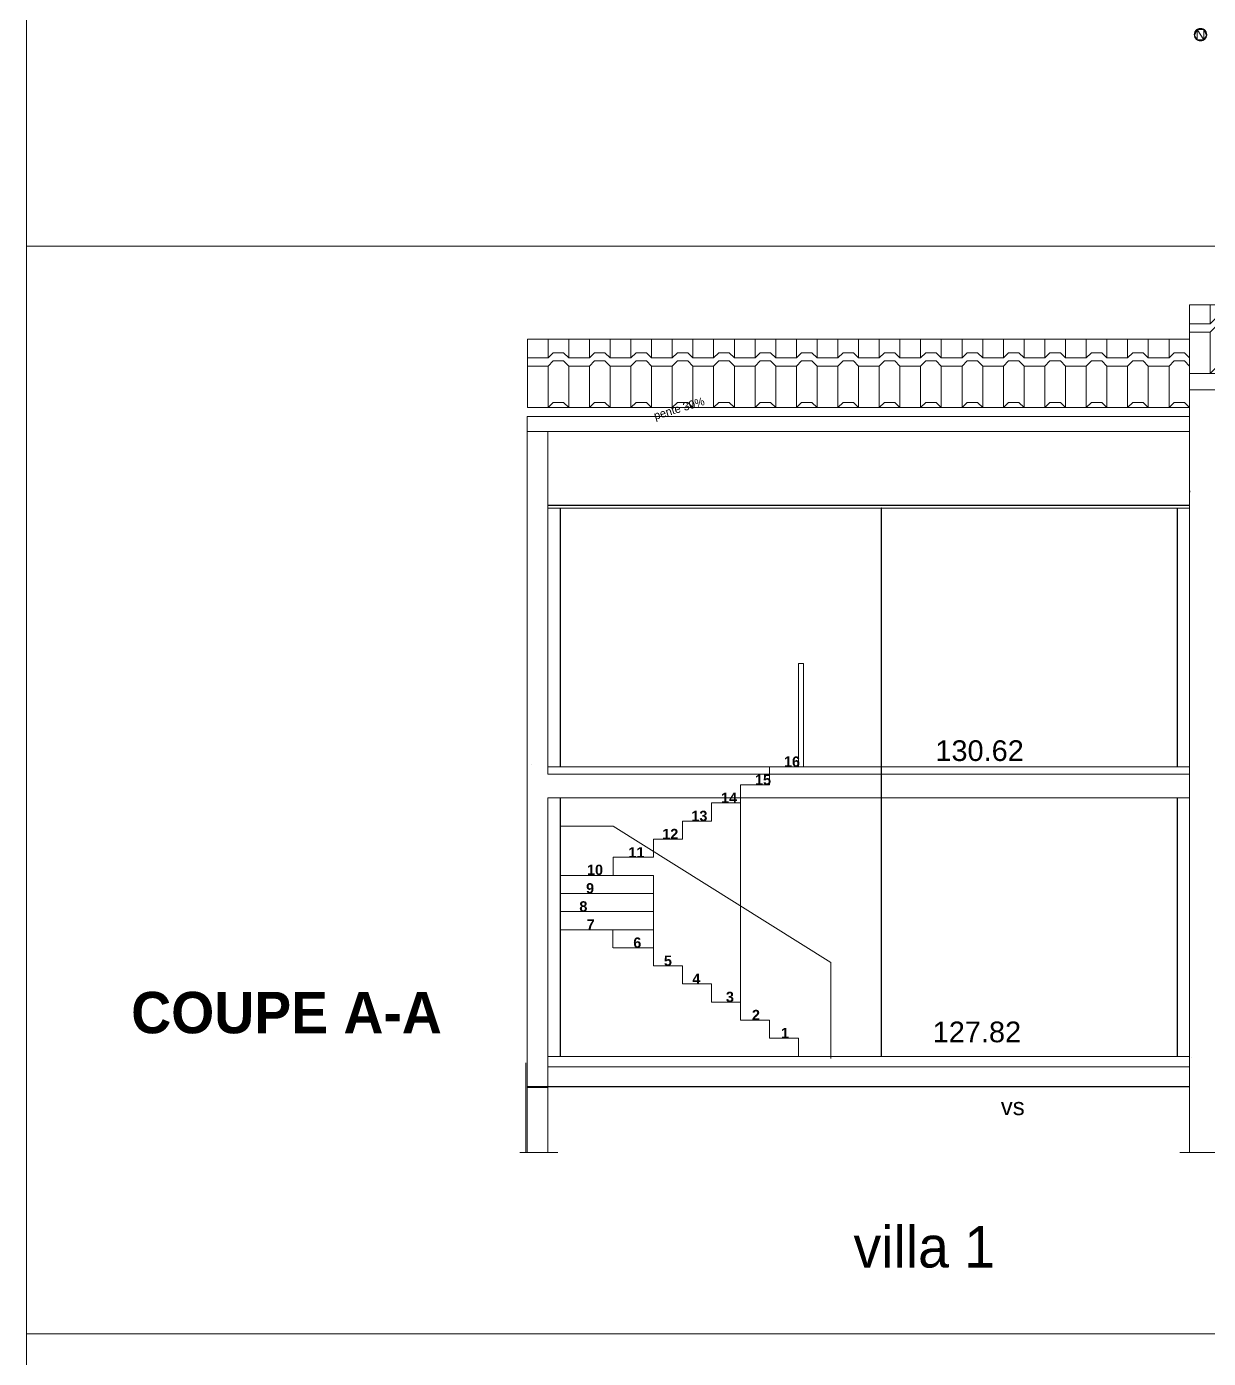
# Model space of a CAD drawing. Header units: metres. Extents: x -12536 to 12621, y -17191 to 9596.
# Drawn here: x -12339 to -11197, y 5282 to 6570 of the extents above; entities that cross this region are included whole.
import ezdxf
from ezdxf.enums import TextEntityAlignment as Align
from ezdxf.lldxf.tags import DXFTag

# ---------------------------------------------------------------- set-up
doc = ezdxf.new("R2010")
doc.units = ezdxf.units.M
doc.header["$MEASUREMENT"] = 0
doc.header["$PDMODE"] = 2
doc.header["$PDSIZE"] = 0.25
for name, color, linetype in [('Calque commun', 7, 'Continuous'), ('Cotations', 7, 'Continuous'), ('Layer4', 7, 'Continuous'), ('Textes', 7, 'Continuous')]:
    doc.layers.add(name, color=color, linetype=linetype)
doc.styles.add('Arial2', font='', dxfattribs={"height": 0.1})
doc.styles.add('Arial3', font='arial.ttf', dxfattribs={"height": 0.1})
doc.styles.add('Arial4', font='arial.ttf', dxfattribs={"height": 0.165})
doc.styles.add('Arial7', font='arial.ttf', dxfattribs={"height": 0.2})
doc.styles.add('Century Gothic', font='GOTHICB.TTF', dxfattribs={"height": 0.4})
doc.styles.add('Century Gothic21', font='GOTHIC.TTF', dxfattribs={"height": 0.079})
doc.styles.add('Century Gothic4', font='GOTHIC.TTF', dxfattribs={"height": 0.4})
doc.styles.get('Arial2').set_extended_font_data('Arial', bold=True)
tags = doc.linetypes.add('HIDDEN', pattern=[0.375, 0.25, -0.125]).pattern_tags.tags
tags[6:7] = [DXFTag(74, 4), DXFTag(75, 0), DXFTag(340, '0'), DXFTag(46, 1.0), DXFTag(50, 0.0), DXFTag(44, 0.0), DXFTag(45, 0.0)]
tags[4:5] = [DXFTag(74, 4), DXFTag(75, 0), DXFTag(340, '0'), DXFTag(46, 1.0), DXFTag(50, 0.0), DXFTag(44, 0.0), DXFTag(45, 0.0)]
tags = doc.linetypes.add('HIDDENX2', pattern=[0.75, 0.5, -0.25]).pattern_tags.tags
tags[6:7] = [DXFTag(74, 4), DXFTag(75, 0), DXFTag(340, '0'), DXFTag(46, 1.0), DXFTag(50, 0.0), DXFTag(44, 0.0), DXFTag(45, 0.0)]
tags[4:5] = [DXFTag(74, 4), DXFTag(75, 0), DXFTag(340, '0'), DXFTag(46, 1.0), DXFTag(50, 0.0), DXFTag(44, 0.0), DXFTag(45, 0.0)]
doc.dimstyles.new('DIM18', dxfattribs={"dimtxt": 0.1, "dimasz": 0.025, "dimexe": 0.1, "dimexo": 0, "dimgap": 5e-05, "dimtad": 1, "dimzin": 1, "dimdsep": 46, "dimtxsty": 'Arial3', "dimblk": 'ORIGIN', "dimcen": 0.09, "dimdle": 0.1, "dimadec": 0, "dimazin": 0, "dimtfac": 1, "dimtdec": 4, "dimtix": 1, "dimtofl": 0, "dimtmove": 0, "dimatfit": 3, "dimfxl": 0.1, "dimfxlon": 1, "dimfrac": 2, "dimtolj": 1, "dimtzin": 0, "dimarcsym": 2})

# ---------------------------------------------------------------- blocks, each defined once
blk = doc.blocks.new('_ORIGIN')
at = {"color": 0, "linetype": 'ByBlock', "lineweight": -2}
blk.add_line((0, 0), (-1, 0), dxfattribs=at)
blk.add_circle((0, 0), 0.5, dxfattribs=at)
blk = doc.blocks.new('*D490')
at = {"layer": 'Cotations', "color": 0, "linetype": 'ByBlock', "lineweight": -2, "transparency": 16777216}
for p, q in [((-11513.1, 6104.2), (-11513.3, 6104.2)), ((-11513.2, 5854.2), (-11513.2, 6104.1)), ((-11513.1, 5854.2), (-11513.3, 5854.2))]:
    blk.add_line(p, q, dxfattribs=at)
at = {"layer": 'Defpoints', "color": 0, "linetype": 'Continuous', "transparency": 16777216}
for p in [(-11513.2, 6104.2), (-11481, 6104.2), (-11481, 5854.2)]:
    blk.add_point(p, dxfattribs=at)
at = {"layer": 'Cotations', "color": 0, "linetype": 'Continuous', "lineweight": -2, "transparency": 16777216, "xscale": 0.02500000037252903, "yscale": 0.02500000037252903, "zscale": 0.02500000037252903}
for p, rotation in [((-11513.2, 6104.2), 90), ((-11513.2, 5854.2), 270)]:
    blk.add_blockref('_ORIGIN', p, dxfattribs=dict(at, rotation=rotation))
at = {"layer": 'Cotations', "color": 7, "linetype": 'Continuous', "lineweight": 5, "transparency": 16777216, "insert": (-11513.2, 5979.2), "char_height": 0.1, "attachment_point": 8, "rotation": 90, "line_spacing_factor": 0.776067, "style": 'Arial3'}
blk.add_mtext('\\A1;250.00', dxfattribs=at)
blk = doc.blocks.new('*D491')
at = {"layer": 'Cotations', "color": 0, "linetype": 'ByBlock', "lineweight": -2, "transparency": 16777216}
for p, q in [((-11513.1, 5854.2), (-11513.3, 5854.2)), ((-11513.2, 5824.2), (-11513.2, 5854.1)), ((-11513.1, 5824.2), (-11513.3, 5824.2))]:
    blk.add_line(p, q, dxfattribs=at)
at = {"layer": 'Defpoints', "color": 0, "linetype": 'Continuous', "transparency": 16777216}
for p in [(-11513.2, 5854.2), (-11481, 5854.2), (-11481, 5824.2)]:
    blk.add_point(p, dxfattribs=at)
at = {"layer": 'Cotations', "color": 0, "linetype": 'Continuous', "lineweight": -2, "transparency": 16777216, "xscale": 0.02500000037252903, "yscale": 0.02500000037252903, "zscale": 0.02500000037252903}
for p, rotation in [((-11513.2, 5854.2), 90), ((-11513.2, 5824.2), 270)]:
    blk.add_blockref('_ORIGIN', p, dxfattribs=dict(at, rotation=rotation))
at = {"layer": 'Cotations', "color": 7, "linetype": 'Continuous', "lineweight": 5, "transparency": 16777216, "insert": (-11513.2, 5839.2), "char_height": 0.1, "attachment_point": 8, "rotation": 90, "line_spacing_factor": 0.776067, "style": 'Arial3'}
blk.add_mtext('\\A1;30.00', dxfattribs=at)
blk = doc.blocks.new('*D492')
at = {"layer": 'Cotations', "color": 0, "linetype": 'ByBlock', "lineweight": -2, "transparency": 16777216}
for p, q in [((-11513.1, 5824.2), (-11513.3, 5824.2)), ((-11513.2, 5574.2), (-11513.2, 5824.1)), ((-11513.1, 5574.2), (-11513.3, 5574.2))]:
    blk.add_line(p, q, dxfattribs=at)
at = {"layer": 'Defpoints', "color": 0, "linetype": 'Continuous', "transparency": 16777216}
for p in [(-11513.2, 5824.2), (-11481, 5824.2), (-11481, 5574.2)]:
    blk.add_point(p, dxfattribs=at)
at = {"layer": 'Cotations', "color": 0, "linetype": 'Continuous', "lineweight": -2, "transparency": 16777216, "xscale": 0.02500000037252903, "yscale": 0.02500000037252903, "zscale": 0.02500000037252903}
for p, rotation in [((-11513.2, 5824.2), 90), ((-11513.2, 5574.2), 270)]:
    blk.add_blockref('_ORIGIN', p, dxfattribs=dict(at, rotation=rotation))
at = {"layer": 'Cotations', "color": 7, "linetype": 'Continuous', "lineweight": 5, "transparency": 16777216, "insert": (-11513.2, 5699.2), "char_height": 0.1, "attachment_point": 8, "rotation": 90, "line_spacing_factor": 0.776067, "style": 'Arial3'}
blk.add_mtext('\\A1;250.00', dxfattribs=at)
blk = doc.blocks.new('pattern5')
at = {"layer": 'Calque commun', "color": 1, "linetype": 'Continuous', "lineweight": 5}
for p, q in [((6.602, -29.578), (6.602, -29.759)), ((6.802, -29.759), (6.802, -29.578)), ((7.002, -29.759), (7.002, -29.578)), ((7.002, -29.578), (7.002, -29.759)), ((7.202, -29.759), (7.202, -29.578)), ((7.402, -29.759), (7.402, -29.578)), ((7.402, -29.578), (7.402, -29.759)), ((7.602, -29.759), (7.602, -29.578)), ((7.802, -29.759), (7.802, -29.578)), ((7.802, -29.578), (7.802, -29.759)), ((8.002, -29.759), (8.002, -29.578)), ((8.202, -29.759), (8.202, -29.578)), ((8.202, -29.578), (8.202, -29.759)), ((8.402, -29.759), (8.402, -29.578)), ((8.602, -29.759), (8.602, -29.578)), ((8.602, -29.578), (8.602, -29.759)), ((8.802, -29.759), (8.802, -29.578)), ((9.002, -29.759), (9.002, -29.578)), ((9.002, -29.578), (9.002, -29.759)), ((9.202, -29.759), (9.202, -29.578)), ((9.402, -29.759), (9.402, -29.578)), ((9.402, -29.578), (9.402, -29.759)), ((9.602, -29.759), (9.602, -29.578)), ((9.802, -29.759), (9.802, -29.578)), ((9.802, -29.578), (9.802, -29.759)), ((10.002, -29.759), (10.002, -29.578)), ((10.202, -29.759), (10.202, -29.578)), ((10.202, -29.578), (10.202, -29.759)), ((10.402, -29.759), (10.402, -29.578)), ((10.602, -29.759), (10.602, -29.578)), ((10.602, -29.578), (10.602, -29.759)), ((10.802, -29.759), (10.802, -29.578)), ((11.002, -29.759), (11.002, -29.578)), ((11.002, -29.578), (11.002, -29.759)), ((11.202, -29.759), (11.202, -29.578)), ((11.402, -29.759), (11.402, -29.578)), ((11.402, -29.578), (11.402, -29.759)), ((11.602, -29.759), (11.602, -29.578)), ((11.802, -29.759), (11.802, -29.578)), ((11.802, -29.578), (11.802, -29.759)), ((12.002, -29.759), (12.002, -29.578)), ((12.202, -29.759), (12.202, -29.578)), ((12.202, -29.578), (12.202, -29.759)), ((12.402, -29.759), (12.402, -29.578)), ((12.602, -29.759), (12.602, -29.578)), ((12.602, -29.578), (12.602, -29.759)), ((12.802, -29.759), (12.802, -29.578)), ((6.802, -29.759), (6.852, -29.709)), ((6.852, -29.709), (6.952, -29.709)), ((6.952, -29.709), (7.002, -29.759)), ((7.202, -29.759), (7.252, -29.709)), ((7.252, -29.709), (7.352, -29.709)), ((7.352, -29.709), (7.402, -29.759)), ((7.602, -29.759), (7.652, -29.709)), ((7.652, -29.709), (7.752, -29.709)), ((7.752, -29.709), (7.802, -29.759)), ((8.002, -29.759), (8.052, -29.709)), ((8.052, -29.709), (8.152, -29.709)), ((8.152, -29.709), (8.202, -29.759)), ((8.402, -29.759), (8.452, -29.709)), ((8.452, -29.709), (8.552, -29.709)), ((8.552, -29.709), (8.602, -29.759)), ((8.802, -29.759), (8.852, -29.709)), ((8.852, -29.709), (8.952, -29.709)), ((8.952, -29.709), (9.002, -29.759)), ((9.202, -29.759), (9.252, -29.709)), ((9.252, -29.709), (9.352, -29.709)), ((9.352, -29.709), (9.402, -29.759)), ((9.602, -29.759), (9.652, -29.709)), ((9.652, -29.709), (9.752, -29.709)), ((9.752, -29.709), (9.802, -29.759)), ((10.002, -29.759), (10.052, -29.709)), ((10.052, -29.709), (10.152, -29.709)), ((10.152, -29.709), (10.202, -29.759)), ((10.402, -29.759), (10.452, -29.709)), ((10.452, -29.709), (10.552, -29.709)), ((10.552, -29.709), (10.602, -29.759)), ((10.802, -29.759), (10.852, -29.709)), ((10.852, -29.709), (10.952, -29.709)), ((10.952, -29.709), (11.002, -29.759)), ((11.202, -29.759), (11.252, -29.709)), ((11.252, -29.709), (11.352, -29.709)), ((11.352, -29.709), (11.402, -29.759)), ((11.602, -29.759), (11.652, -29.709)), ((11.652, -29.709), (11.752, -29.709)), ((11.752, -29.709), (11.802, -29.759)), ((12.002, -29.759), (12.052, -29.709)), ((12.052, -29.709), (12.152, -29.709)), ((12.152, -29.709), (12.202, -29.759)), ((12.402, -29.759), (12.452, -29.709)), ((12.452, -29.709), (12.552, -29.709)), ((12.552, -29.709), (12.602, -29.759)), ((12.802, -29.759), (12.852, -29.709)), ((12.852, -29.709), (12.952, -29.709)), ((12.952, -29.709), (13.001, -29.759)), ((6.602, -29.759), (6.802, -29.759)), ((6.802, -29.839), (6.602, -29.839)), ((6.602, -29.839), (6.602, -30.239)), ((6.852, -29.789), (6.802, -29.839)), ((6.802, -30.239), (6.802, -29.839)), ((6.952, -29.789), (6.852, -29.789)), ((7.002, -29.839), (6.952, -29.789)), ((7.002, -29.759), (7.202, -29.759)), ((7.002, -30.239), (7.002, -29.839)), ((7.202, -29.839), (7.002, -29.839)), ((7.002, -29.839), (7.002, -30.239)), ((7.252, -29.789), (7.202, -29.839)), ((7.202, -30.239), (7.202, -29.839)), ((7.352, -29.789), (7.252, -29.789)), ((7.402, -29.839), (7.352, -29.789)), ((7.402, -29.759), (7.602, -29.759)), ((7.402, -30.239), (7.402, -29.839)), ((7.602, -29.839), (7.402, -29.839)), ((7.402, -29.839), (7.402, -30.239)), ((7.652, -29.789), (7.602, -29.839)), ((7.602, -30.239), (7.602, -29.839)), ((7.752, -29.789), (7.652, -29.789)), ((7.802, -29.839), (7.752, -29.789)), ((7.802, -29.759), (8.002, -29.759)), ((7.802, -30.239), (7.802, -29.839)), ((8.002, -29.839), (7.802, -29.839)), ((7.802, -29.839), (7.802, -30.239)), ((8.052, -29.789), (8.002, -29.839)), ((8.002, -30.239), (8.002, -29.839)), ((8.152, -29.789), (8.052, -29.789)), ((8.202, -29.839), (8.152, -29.789)), ((8.202, -29.759), (8.402, -29.759)), ((8.202, -30.239), (8.202, -29.839)), ((8.402, -29.839), (8.202, -29.839)), ((8.202, -29.839), (8.202, -30.239)), ((8.452, -29.789), (8.402, -29.839)), ((8.402, -30.239), (8.402, -29.839)), ((8.552, -29.789), (8.452, -29.789)), ((8.602, -29.839), (8.552, -29.789)), ((8.602, -29.759), (8.802, -29.759)), ((8.602, -30.239), (8.602, -29.839)), ((8.802, -29.839), (8.602, -29.839)), ((8.602, -29.839), (8.602, -30.239)), ((8.852, -29.789), (8.802, -29.839)), ((8.802, -30.239), (8.802, -29.839)), ((8.952, -29.789), (8.852, -29.789)), ((9.002, -29.839), (8.952, -29.789)), ((9.002, -29.759), (9.202, -29.759)), ((9.002, -30.239), (9.002, -29.839)), ((9.202, -29.839), (9.002, -29.839)), ((9.002, -29.839), (9.002, -30.239)), ((9.252, -29.789), (9.202, -29.839)), ((9.202, -30.239), (9.202, -29.839)), ((9.352, -29.789), (9.252, -29.789)), ((9.402, -29.839), (9.352, -29.789)), ((9.402, -29.759), (9.602, -29.759)), ((9.402, -30.239), (9.402, -29.839)), ((9.602, -29.839), (9.402, -29.839)), ((9.402, -29.839), (9.402, -30.239)), ((9.652, -29.789), (9.602, -29.839)), ((9.602, -30.239), (9.602, -29.839)), ((9.752, -29.789), (9.652, -29.789)), ((9.802, -29.839), (9.752, -29.789)), ((9.802, -29.759), (10.002, -29.759)), ((9.802, -30.239), (9.802, -29.839)), ((10.002, -29.839), (9.802, -29.839)), ((9.802, -29.839), (9.802, -30.239)), ((10.052, -29.789), (10.002, -29.839)), ((10.002, -30.239), (10.002, -29.839)), ((10.152, -29.789), (10.052, -29.789)), ((10.202, -29.839), (10.152, -29.789)), ((10.202, -29.759), (10.402, -29.759)), ((10.202, -30.239), (10.202, -29.839)), ((10.402, -29.839), (10.202, -29.839)), ((10.202, -29.839), (10.202, -30.239)), ((10.452, -29.789), (10.402, -29.839)), ((10.402, -30.239), (10.402, -29.839)), ((10.552, -29.789), (10.452, -29.789)), ((10.602, -29.839), (10.552, -29.789)), ((10.602, -29.759), (10.802, -29.759)), ((10.602, -30.239), (10.602, -29.839)), ((10.802, -29.839), (10.602, -29.839)), ((10.602, -29.839), (10.602, -30.239)), ((10.852, -29.789), (10.802, -29.839)), ((10.802, -30.239), (10.802, -29.839)), ((10.952, -29.789), (10.852, -29.789)), ((11.002, -29.839), (10.952, -29.789)), ((11.002, -29.759), (11.202, -29.759)), ((11.002, -30.239), (11.002, -29.839)), ((11.202, -29.839), (11.002, -29.839)), ((11.002, -29.839), (11.002, -30.239)), ((11.252, -29.789), (11.202, -29.839)), ((11.202, -30.239), (11.202, -29.839)), ((11.352, -29.789), (11.252, -29.789)), ((11.402, -29.839), (11.352, -29.789)), ((11.402, -29.759), (11.602, -29.759)), ((11.402, -30.239), (11.402, -29.839)), ((11.602, -29.839), (11.402, -29.839)), ((11.402, -29.839), (11.402, -30.239)), ((11.652, -29.789), (11.602, -29.839)), ((11.602, -30.239), (11.602, -29.839)), ((11.752, -29.789), (11.652, -29.789)), ((11.802, -29.839), (11.752, -29.789)), ((11.802, -29.759), (12.002, -29.759)), ((11.802, -30.239), (11.802, -29.839)), ((12.002, -29.839), (11.802, -29.839)), ((11.802, -29.839), (11.802, -30.239)), ((12.052, -29.789), (12.002, -29.839)), ((12.002, -30.239), (12.002, -29.839)), ((12.152, -29.789), (12.052, -29.789)), ((12.202, -29.839), (12.152, -29.789)), ((12.202, -29.759), (12.402, -29.759)), ((12.202, -30.239), (12.202, -29.839)), ((12.402, -29.839), (12.202, -29.839)), ((12.202, -29.839), (12.202, -30.239)), ((12.452, -29.789), (12.402, -29.839)), ((12.402, -30.239), (12.402, -29.839)), ((12.552, -29.789), (12.452, -29.789)), ((12.602, -29.839), (12.552, -29.789)), ((12.602, -29.759), (12.802, -29.759)), ((12.602, -30.239), (12.602, -29.839)), ((12.802, -29.839), (12.602, -29.839)), ((12.602, -29.839), (12.602, -30.239)), ((12.852, -29.789), (12.802, -29.839)), ((12.802, -30.239), (12.802, -29.839)), ((12.952, -29.789), (12.852, -29.789)), ((13.001, -29.839), (12.952, -29.789)), ((6.602, -30.239), (6.802, -30.239)), ((6.802, -30.239), (6.852, -30.189)), ((6.852, -30.189), (6.952, -30.189)), ((6.952, -30.189), (7.002, -30.239)), ((7.002, -30.239), (7.202, -30.239)), ((7.202, -30.239), (7.252, -30.189)), ((7.252, -30.189), (7.352, -30.189)), ((7.352, -30.189), (7.402, -30.239)), ((7.402, -30.239), (7.602, -30.239)), ((7.602, -30.239), (7.652, -30.189)), ((7.652, -30.189), (7.752, -30.189)), ((7.752, -30.189), (7.802, -30.239)), ((7.802, -30.239), (8.002, -30.239)), ((8.002, -30.239), (8.052, -30.189)), ((8.052, -30.189), (8.152, -30.189)), ((8.152, -30.189), (8.202, -30.239)), ((8.202, -30.239), (8.402, -30.239)), ((8.402, -30.239), (8.452, -30.189)), ((8.452, -30.189), (8.552, -30.189)), ((8.552, -30.189), (8.602, -30.239)), ((8.602, -30.239), (8.802, -30.239)), ((8.802, -30.239), (8.852, -30.189)), ((8.852, -30.189), (8.952, -30.189)), ((8.952, -30.189), (9.002, -30.239)), ((9.002, -30.239), (9.202, -30.239)), ((9.202, -30.239), (9.252, -30.189)), ((9.252, -30.189), (9.352, -30.189)), ((9.352, -30.189), (9.402, -30.239)), ((9.402, -30.239), (9.602, -30.239)), ((9.602, -30.239), (9.652, -30.189)), ((9.652, -30.189), (9.752, -30.189)), ((9.752, -30.189), (9.802, -30.239)), ((9.802, -30.239), (10.002, -30.239)), ((10.002, -30.239), (10.052, -30.189)), ((10.052, -30.189), (10.152, -30.189)), ((10.152, -30.189), (10.202, -30.239)), ((10.202, -30.239), (10.402, -30.239)), ((10.402, -30.239), (10.452, -30.189)), ((10.452, -30.189), (10.552, -30.189)), ((10.552, -30.189), (10.602, -30.239)), ((10.602, -30.239), (10.802, -30.239)), ((10.802, -30.239), (10.852, -30.189)), ((10.852, -30.189), (10.952, -30.189)), ((10.952, -30.189), (11.002, -30.239)), ((11.002, -30.239), (11.202, -30.239)), ((11.202, -30.239), (11.252, -30.189)), ((11.252, -30.189), (11.352, -30.189)), ((11.352, -30.189), (11.402, -30.239)), ((11.402, -30.239), (11.602, -30.239)), ((11.602, -30.239), (11.652, -30.189)), ((11.652, -30.189), (11.752, -30.189)), ((11.752, -30.189), (11.802, -30.239)), ((11.802, -30.239), (12.002, -30.239)), ((12.002, -30.239), (12.052, -30.189)), ((12.052, -30.189), (12.152, -30.189)), ((12.152, -30.189), (12.202, -30.239)), ((12.202, -30.239), (12.402, -30.239)), ((12.402, -30.239), (12.452, -30.189)), ((12.452, -30.189), (12.552, -30.189)), ((12.552, -30.189), (12.602, -30.239)), ((12.602, -30.239), (12.802, -30.239)), ((12.802, -30.239), (12.852, -30.189)), ((12.852, -30.189), (12.952, -30.189)), ((12.952, -30.189), (13.001, -30.239))]:
    blk.add_line(p, q, dxfattribs=at)
at = {"layer": 'Calque commun', "color": 7, "linetype": 'Continuous', "lineweight": 5}
mesh = blk.add_polyface(dxfattribs=at)
corners = [(13.001, -30.239), (13.001, -29.578), (6.602, -29.578), (6.602, -30.239), (26.001, -30.239), (26.001, -29.578), (19.601, -29.578), (19.601, -30.239)]
mesh.append_faces([[corners[k] for k in face] for face in [(0, 1, 2, 3), (4, 5, 6, 7)]], dxfattribs={"color": 7})
blk = doc.blocks.new('pattern6')
at = {"layer": 'Calque commun', "color": 1, "linetype": 'Continuous', "lineweight": 5}
for p, q in [((13.001, -29.247), (13.001, -29.429)), ((13.201, -29.429), (13.201, -29.247)), ((13.401, -29.429), (13.401, -29.247)), ((13.401, -29.247), (13.401, -29.429)), ((13.601, -29.429), (13.601, -29.247)), ((13.801, -29.429), (13.801, -29.247)), ((13.801, -29.247), (13.801, -29.429)), ((14.001, -29.429), (14.001, -29.247)), ((14.201, -29.429), (14.201, -29.247)), ((14.201, -29.247), (14.201, -29.429)), ((14.401, -29.429), (14.401, -29.247)), ((14.601, -29.429), (14.601, -29.247)), ((14.601, -29.247), (14.601, -29.429)), ((14.801, -29.429), (14.801, -29.247)), ((15.001, -29.429), (15.001, -29.247)), ((15.001, -29.247), (15.001, -29.429)), ((15.201, -29.429), (15.201, -29.247)), ((15.401, -29.429), (15.401, -29.247)), ((15.401, -29.247), (15.401, -29.429)), ((15.601, -29.429), (15.601, -29.247)), ((15.801, -29.429), (15.801, -29.247)), ((15.801, -29.247), (15.801, -29.429)), ((16.001, -29.429), (16.001, -29.247)), ((16.201, -29.429), (16.201, -29.247)), ((16.201, -29.247), (16.201, -29.429)), ((16.401, -29.429), (16.401, -29.247)), ((16.601, -29.429), (16.601, -29.247)), ((16.601, -29.247), (16.601, -29.429)), ((16.801, -29.429), (16.801, -29.247)), ((17.001, -29.429), (17.001, -29.247)), ((17.001, -29.247), (17.001, -29.429)), ((17.201, -29.429), (17.201, -29.247)), ((17.401, -29.429), (17.401, -29.247)), ((17.401, -29.247), (17.401, -29.429)), ((17.601, -29.429), (17.601, -29.247)), ((17.801, -29.429), (17.801, -29.247)), ((17.801, -29.247), (17.801, -29.429)), ((18.001, -29.429), (18.001, -29.247)), ((18.201, -29.429), (18.201, -29.247)), ((18.201, -29.247), (18.201, -29.429)), ((18.401, -29.429), (18.401, -29.247)), ((18.601, -29.429), (18.601, -29.247)), ((18.601, -29.247), (18.601, -29.429)), ((18.801, -29.429), (18.801, -29.247)), ((19.001, -29.429), (19.001, -29.247)), ((19.001, -29.247), (19.001, -29.429)), ((19.201, -29.429), (19.201, -29.247)), ((19.401, -29.429), (19.401, -29.247)), ((19.401, -29.247), (19.401, -29.429)), ((13.001, -29.429), (13.201, -29.429)), ((13.201, -29.429), (13.251, -29.379)), ((13.251, -29.459), (13.201, -29.509)), ((13.251, -29.379), (13.351, -29.379)), ((13.351, -29.459), (13.251, -29.459)), ((13.351, -29.379), (13.401, -29.429)), ((13.401, -29.509), (13.351, -29.459)), ((13.401, -29.429), (13.601, -29.429)), ((13.601, -29.429), (13.651, -29.379)), ((13.651, -29.459), (13.601, -29.509)), ((13.651, -29.379), (13.751, -29.379)), ((13.751, -29.459), (13.651, -29.459)), ((13.751, -29.379), (13.801, -29.429)), ((13.801, -29.509), (13.751, -29.459)), ((13.801, -29.429), (14.001, -29.429)), ((14.001, -29.429), (14.051, -29.379)), ((14.051, -29.459), (14.001, -29.509)), ((14.051, -29.379), (14.151, -29.379)), ((14.151, -29.459), (14.051, -29.459)), ((14.151, -29.379), (14.201, -29.429)), ((14.201, -29.509), (14.151, -29.459)), ((14.201, -29.429), (14.401, -29.429)), ((14.401, -29.429), (14.451, -29.379)), ((14.451, -29.459), (14.401, -29.509)), ((14.451, -29.379), (14.551, -29.379)), ((14.551, -29.459), (14.451, -29.459)), ((14.551, -29.379), (14.601, -29.429)), ((14.601, -29.509), (14.551, -29.459)), ((14.601, -29.429), (14.801, -29.429)), ((14.801, -29.429), (14.851, -29.379)), ((14.851, -29.459), (14.801, -29.509)), ((14.851, -29.379), (14.951, -29.379)), ((14.951, -29.459), (14.851, -29.459)), ((14.951, -29.379), (15.001, -29.429)), ((15.001, -29.509), (14.951, -29.459)), ((15.001, -29.429), (15.201, -29.429)), ((15.201, -29.429), (15.251, -29.379)), ((15.251, -29.459), (15.201, -29.509)), ((15.251, -29.379), (15.351, -29.379)), ((15.351, -29.459), (15.251, -29.459)), ((15.351, -29.379), (15.401, -29.429)), ((15.401, -29.509), (15.351, -29.459)), ((15.401, -29.429), (15.601, -29.429)), ((15.601, -29.429), (15.651, -29.379)), ((15.651, -29.459), (15.601, -29.509)), ((15.651, -29.379), (15.751, -29.379)), ((15.751, -29.459), (15.651, -29.459)), ((15.751, -29.379), (15.801, -29.429)), ((15.801, -29.509), (15.751, -29.459)), ((15.801, -29.429), (16.001, -29.429)), ((16.001, -29.429), (16.051, -29.379)), ((16.051, -29.459), (16.001, -29.509)), ((16.051, -29.379), (16.151, -29.379)), ((16.151, -29.459), (16.051, -29.459)), ((16.151, -29.379), (16.201, -29.429)), ((16.201, -29.509), (16.151, -29.459)), ((16.201, -29.429), (16.401, -29.429)), ((16.401, -29.429), (16.451, -29.379)), ((16.451, -29.459), (16.401, -29.509)), ((16.451, -29.379), (16.551, -29.379)), ((16.551, -29.459), (16.451, -29.459)), ((16.551, -29.379), (16.601, -29.429)), ((16.601, -29.509), (16.551, -29.459)), ((16.601, -29.429), (16.801, -29.429)), ((16.801, -29.429), (16.851, -29.379)), ((16.851, -29.459), (16.801, -29.509)), ((16.851, -29.379), (16.951, -29.379)), ((16.951, -29.459), (16.851, -29.459)), ((16.951, -29.379), (17.001, -29.429)), ((17.001, -29.509), (16.951, -29.459)), ((17.001, -29.429), (17.201, -29.429)), ((17.201, -29.429), (17.251, -29.379)), ((17.251, -29.459), (17.201, -29.509)), ((17.251, -29.379), (17.351, -29.379)), ((17.351, -29.459), (17.251, -29.459)), ((17.351, -29.379), (17.401, -29.429)), ((17.401, -29.509), (17.351, -29.459)), ((17.401, -29.429), (17.601, -29.429)), ((17.601, -29.429), (17.651, -29.379)), ((17.651, -29.459), (17.601, -29.509)), ((17.651, -29.379), (17.751, -29.379)), ((17.751, -29.459), (17.651, -29.459)), ((17.751, -29.379), (17.801, -29.429)), ((17.801, -29.509), (17.751, -29.459)), ((17.801, -29.429), (18.001, -29.429)), ((18.001, -29.429), (18.051, -29.379)), ((18.051, -29.459), (18.001, -29.509)), ((18.051, -29.379), (18.151, -29.379)), ((18.151, -29.459), (18.051, -29.459)), ((18.151, -29.379), (18.201, -29.429)), ((18.201, -29.509), (18.151, -29.459)), ((18.201, -29.429), (18.401, -29.429)), ((18.401, -29.429), (18.451, -29.379)), ((18.451, -29.459), (18.401, -29.509)), ((18.451, -29.379), (18.551, -29.379)), ((18.551, -29.459), (18.451, -29.459)), ((18.551, -29.379), (18.601, -29.429)), ((18.601, -29.509), (18.551, -29.459)), ((18.601, -29.429), (18.801, -29.429)), ((18.801, -29.429), (18.851, -29.379)), ((18.851, -29.459), (18.801, -29.509)), ((18.851, -29.379), (18.951, -29.379)), ((18.951, -29.459), (18.851, -29.459)), ((18.951, -29.379), (19.001, -29.429)), ((19.001, -29.509), (18.951, -29.459)), ((19.001, -29.429), (19.201, -29.429)), ((19.201, -29.429), (19.251, -29.379)), ((19.251, -29.459), (19.201, -29.509)), ((19.251, -29.379), (19.351, -29.379)), ((19.351, -29.459), (19.251, -29.459)), ((19.351, -29.379), (19.401, -29.429)), ((19.401, -29.509), (19.351, -29.459)), ((19.401, -29.429), (19.601, -29.429)), ((13.201, -29.509), (13.001, -29.509)), ((13.001, -29.509), (13.001, -29.909)), ((13.201, -29.909), (13.201, -29.509)), ((13.401, -29.909), (13.401, -29.509)), ((13.601, -29.509), (13.401, -29.509)), ((13.401, -29.509), (13.401, -29.909)), ((13.601, -29.909), (13.601, -29.509)), ((13.801, -29.909), (13.801, -29.509)), ((14.001, -29.509), (13.801, -29.509)), ((13.801, -29.509), (13.801, -29.909)), ((14.001, -29.909), (14.001, -29.509)), ((14.201, -29.909), (14.201, -29.509)), ((14.401, -29.509), (14.201, -29.509)), ((14.201, -29.509), (14.201, -29.909)), ((14.401, -29.909), (14.401, -29.509)), ((14.601, -29.909), (14.601, -29.509)), ((14.801, -29.509), (14.601, -29.509)), ((14.601, -29.509), (14.601, -29.909)), ((14.801, -29.909), (14.801, -29.509)), ((15.001, -29.909), (15.001, -29.509)), ((15.201, -29.509), (15.001, -29.509)), ((15.001, -29.509), (15.001, -29.909)), ((15.201, -29.909), (15.201, -29.509)), ((15.401, -29.909), (15.401, -29.509)), ((15.601, -29.509), (15.401, -29.509)), ((15.401, -29.509), (15.401, -29.909)), ((15.601, -29.909), (15.601, -29.509)), ((15.801, -29.909), (15.801, -29.509)), ((16.001, -29.509), (15.801, -29.509)), ((15.801, -29.509), (15.801, -29.909)), ((16.001, -29.909), (16.001, -29.509)), ((16.201, -29.909), (16.201, -29.509)), ((16.401, -29.509), (16.201, -29.509)), ((16.201, -29.509), (16.201, -29.909)), ((16.401, -29.909), (16.401, -29.509)), ((16.601, -29.909), (16.601, -29.509)), ((16.801, -29.509), (16.601, -29.509)), ((16.601, -29.509), (16.601, -29.909)), ((16.801, -29.909), (16.801, -29.509)), ((17.001, -29.909), (17.001, -29.509)), ((17.201, -29.509), (17.001, -29.509)), ((17.001, -29.509), (17.001, -29.909)), ((17.201, -29.909), (17.201, -29.509)), ((17.401, -29.909), (17.401, -29.509)), ((17.601, -29.509), (17.401, -29.509)), ((17.401, -29.509), (17.401, -29.909)), ((17.601, -29.909), (17.601, -29.509)), ((17.801, -29.909), (17.801, -29.509)), ((18.001, -29.509), (17.801, -29.509)), ((17.801, -29.509), (17.801, -29.909)), ((18.001, -29.909), (18.001, -29.509)), ((18.201, -29.909), (18.201, -29.509)), ((18.401, -29.509), (18.201, -29.509)), ((18.201, -29.509), (18.201, -29.909)), ((18.401, -29.909), (18.401, -29.509)), ((18.601, -29.909), (18.601, -29.509)), ((18.801, -29.509), (18.601, -29.509)), ((18.601, -29.509), (18.601, -29.909)), ((18.801, -29.909), (18.801, -29.509)), ((19.001, -29.909), (19.001, -29.509)), ((19.201, -29.509), (19.001, -29.509)), ((19.001, -29.509), (19.001, -29.909)), ((19.201, -29.909), (19.201, -29.509)), ((19.401, -29.909), (19.401, -29.509)), ((19.601, -29.509), (19.401, -29.509)), ((19.401, -29.509), (19.401, -29.909)), ((13.201, -29.909), (13.251, -29.859)), ((13.251, -29.859), (13.351, -29.859)), ((13.351, -29.859), (13.401, -29.909)), ((13.601, -29.909), (13.651, -29.859)), ((13.651, -29.859), (13.751, -29.859)), ((13.751, -29.859), (13.801, -29.909)), ((14.001, -29.909), (14.051, -29.859)), ((14.051, -29.859), (14.151, -29.859)), ((14.151, -29.859), (14.201, -29.909)), ((14.401, -29.909), (14.451, -29.859)), ((14.451, -29.859), (14.551, -29.859)), ((14.551, -29.859), (14.601, -29.909)), ((14.801, -29.909), (14.851, -29.859)), ((14.851, -29.859), (14.951, -29.859)), ((14.951, -29.859), (15.001, -29.909)), ((15.201, -29.909), (15.251, -29.859)), ((15.251, -29.859), (15.351, -29.859)), ((15.351, -29.859), (15.401, -29.909)), ((15.601, -29.909), (15.651, -29.859)), ((15.651, -29.859), (15.751, -29.859)), ((15.751, -29.859), (15.801, -29.909)), ((16.001, -29.909), (16.051, -29.859)), ((16.051, -29.859), (16.151, -29.859)), ((16.151, -29.859), (16.201, -29.909)), ((16.401, -29.909), (16.451, -29.859)), ((16.451, -29.859), (16.551, -29.859)), ((16.551, -29.859), (16.601, -29.909)), ((16.801, -29.909), (16.851, -29.859)), ((16.851, -29.859), (16.951, -29.859)), ((16.951, -29.859), (17.001, -29.909)), ((17.201, -29.909), (17.251, -29.859)), ((17.251, -29.859), (17.351, -29.859)), ((17.351, -29.859), (17.401, -29.909)), ((17.601, -29.909), (17.651, -29.859)), ((17.651, -29.859), (17.751, -29.859)), ((17.751, -29.859), (17.801, -29.909)), ((18.001, -29.909), (18.051, -29.859)), ((18.051, -29.859), (18.151, -29.859)), ((18.151, -29.859), (18.201, -29.909)), ((18.401, -29.909), (18.451, -29.859)), ((18.451, -29.859), (18.551, -29.859)), ((18.551, -29.859), (18.601, -29.909)), ((18.801, -29.909), (18.851, -29.859)), ((18.851, -29.859), (18.951, -29.859)), ((18.951, -29.859), (19.001, -29.909)), ((19.201, -29.909), (19.251, -29.859)), ((19.251, -29.859), (19.351, -29.859)), ((19.351, -29.859), (19.401, -29.909)), ((13.001, -29.909), (13.201, -29.909)), ((13.401, -29.909), (13.601, -29.909)), ((13.801, -29.909), (14.001, -29.909)), ((14.201, -29.909), (14.401, -29.909)), ((14.601, -29.909), (14.801, -29.909)), ((15.001, -29.909), (15.201, -29.909)), ((15.401, -29.909), (15.601, -29.909)), ((15.801, -29.909), (16.001, -29.909)), ((16.201, -29.909), (16.401, -29.909)), ((16.601, -29.909), (16.801, -29.909)), ((17.001, -29.909), (17.201, -29.909)), ((17.401, -29.909), (17.601, -29.909)), ((17.801, -29.909), (18.001, -29.909)), ((18.201, -29.909), (18.401, -29.909)), ((18.601, -29.909), (18.801, -29.909)), ((19.001, -29.909), (19.201, -29.909)), ((19.401, -29.909), (19.601, -29.909))]:
    blk.add_line(p, q, dxfattribs=at)
at = {"layer": 'Calque commun', "color": 5, "linetype": 'Continuous', "lineweight": 5}
mesh = blk.add_polyface(dxfattribs=at)
corners = [(13.001, -29.909), (19.601, -29.909), (19.601, -29.247), (13.001, -29.247)]
mesh.append_faces([[corners[k] for k in face] for face in [(0, 1, 2, 3)]], dxfattribs={"color": 5})

msp = doc.modelspace()

# ---------------------------------------------------------------- linework, layer by layer
at = {"layer": 'Calque commun', "color": 7, "linetype": 'Continuous', "lineweight": 20}
for p, q in [((-11215.358, 6192.971), (-11215.358, 6218.596)), ((-11855.32, 6178.329), (-11855.32, 5573.064)), ((-11835.357, 6107.671), (-11835.357, 6178.329)), ((-11215.358, 5481.274), (-11215.358, 6178.329)), ((-11835.357, 5854.17), (-11835.357, 6107.671)), ((-11215.358, 6107.17), (-11835.357, 6107.17)), ((-11835.357, 6104.17), (-11835.357, 6107.17)), ((-11215.358, 6104.17), (-11835.357, 6104.17)), ((-11823.357, 5854.17), (-11823.357, 6104.17)), ((-11227.358, 5854.17), (-11227.358, 6104.17)), ((-11215.358, 6104.17), (-11215.358, 6107.17)), ((-11835.357, 5854.171), (-11835.357, 6096.899)), ((-11835.357, 5859.171), (-11835.357, 5847.17)), ((-11215.357, 5847.17), (-11835.357, 5847.17)), ((-11835.357, 5824.17), (-11215.358, 5824.17)), ((-11835.357, 5824.17), (-11835.357, 5564.168)), ((-11823.357, 5574.17), (-11823.357, 5824.17)), ((-11586.744, 5824.17), (-11262.383, 5824.17)), ((-11227.358, 5574.17), (-11227.358, 5824.17)), ((-11855.357, 5573.064), (-11855.357, 5564.169)), ((-11855.357, 5481.274), (-11855.357, 5569.169)), ((-11855.357, 5481.274), (-11855.357, 5564.169)), ((-11215.36, 5574.169), (-11835.357, 5574.169)), ((-11835.357, 5545.168), (-11835.357, 5564.169)), ((-11215.358, 5564.168), (-11835.357, 5564.168)), ((-11825.357, 5564.169), (-11825.357, 5564.169)), ((-11825.357, 5564.169), (-11825.357, 5564.169)), ((-11825.357, 5564.169), (-11825.357, 5564.169)), ((-11825.357, 5564.169), (-11825.357, 5564.169)), ((-11215.361, 5572.978), (-11215.36, 5574.362)), ((-11215.358, 5545.168), (-11215.358, 5564.169)), ((-11215.358, 5545.168), (-11855.357, 5545.168)), ((-11835.357, 5544.079), (-11855.357, 5544.079)), ((-11835.357, 5545.168), (-11835.357, 5481.274)), ((-11835.357, 5543.169), (-11835.357, 5481.274))]:
    msp.add_line(p, q, dxfattribs=at)
at = {"layer": 'Calque commun', "color": 7, "linetype": 'Continuous', "lineweight": 5}
for p, q in [((-11215.183, 6120.957), (-11215.183, 6119.597)), ((-11823.357, 6104.17), (-11823.357, 5854.17)), ((-11227.358, 6104.17), (-11227.358, 5854.17)), ((-11851.434, 5856.163), (-11851.434, 5856.163)), ((-11835.698, 5854.17), (-11823.357, 5854.17)), ((-11823.357, 5854.17), (-11835.357, 5854.17)), ((-11823.357, 5854.17), (-11835.357, 5854.17)), ((-11227.358, 5854.17), (-11215.358, 5854.17)), ((-11227.358, 5854.17), (-11215.358, 5854.17)), ((-11215.017, 5854.17), (-11227.358, 5854.17)), ((-11823.357, 5824.17), (-11823.357, 5574.17)), ((-11227.358, 5824.17), (-11227.358, 5574.17)), ((-11835.698, 5574.17), (-11823.357, 5574.17)), ((-11823.357, 5574.17), (-11835.357, 5574.17)), ((-11823.357, 5574.17), (-11835.357, 5574.17)), ((-11227.358, 5574.17), (-11215.358, 5574.17)), ((-11227.358, 5574.17), (-11215.358, 5574.17)), ((-11215.017, 5574.17), (-11227.358, 5574.17)), ((-11213.078, 5573.347), (-11213.278, 5573.347))]:
    msp.add_line(p, q, dxfattribs=at)
at = {"layer": 'Calque commun', "color": 5, "linetype": 'ByBlock', "lineweight": -2}
msp.add_line((-11835.357, 6107.17), (-11215.358, 6107.17), dxfattribs=at)
at = {"layer": 'Calque commun', "color": 3, "linetype": 'ByBlock', "lineweight": -2}
for p, q in [((-11823.357, 5854.17), (-11823.357, 6104.17)), ((-11227.358, 6104.17), (-11227.358, 5854.17)), ((-11823.357, 5574.17), (-11823.357, 5824.17)), ((-11227.358, 5824.17), (-11227.358, 5574.17)), ((-11835.357, 5545.168), (-11215.359, 5545.168))]:
    msp.add_line(p, q, dxfattribs=at)
at = {"layer": 'Calque commun', "color": 15, "linetype": 'Continuous', "lineweight": 20}
for p, q in [((-11531.345, 6104.17), (-11526.345, 6104.17)), ((-11531.345, 5854.17), (-11526.345, 5854.17))]:
    msp.add_line(p, q, dxfattribs=at)
at = {"layer": 'Calque commun', "color": 20, "linetype": 'Continuous', "lineweight": 5}
for p, q in [((-11593.356, 5854.171), (-11593.356, 5954.171)), ((-11593.356, 5954.171), (-11588.356, 5954.171)), ((-11588.356, 5954.171), (-11588.356, 5854.171)), ((-11649.385, 5609.171), (-11649.355, 5824.17)), ((-11513.219, 5824.17), (-11513.666, 5824.17)), ((-11513.219, 5679.176), (-11513.219, 5824.17)), ((-11733.355, 5679.176), (-11733.157, 5679.176))]:
    msp.add_line(p, q, dxfattribs=at)
at = {"layer": 'Calque commun', "color": 7, "linetype": 'HIDDEN', "lineweight": 20}
msp.add_line((-11856.628, 5567.965), (-11856.628, 5481.274), dxfattribs=at)
at = {"layer": 'Calque commun', "color": 7, "linetype": 'HIDDENX2', "lineweight": 20}
for p, q in [((-11825.754, 5481.274), (-11862.459, 5481.274)), ((-11185.756, 5481.274), (-11224.962, 5481.274))]:
    msp.add_line(p, q, dxfattribs=at)
at = {"layer": 'Calque commun', "color": 20, "linetype": 'Continuous', "lineweight": 5}
for points in [[(-11621.356, 5836.671, 0), (-11621.356, 5854.171, 0), (-11593.356, 5854.171, 0)], [(-11649.355, 5819.17, 0), (-11649.355, 5836.671, 0), (-11621.356, 5836.671, 0)], [(-11677.355, 5801.67, 0), (-11677.355, 5819.17, 0), (-11649.355, 5819.17, 0)], [(-11705.355, 5784.17, 0), (-11705.355, 5801.67, 0), (-11677.355, 5801.67, 0)], [(-11733.355, 5766.669, 0), (-11733.355, 5784.17, 0), (-11705.355, 5784.17, 0)], [(-11772.495, 5749.169, 0), (-11772.495, 5766.669, 0), (-11733.355, 5766.669, 0)], [(-11772.693, 5679.177, 0), (-11772.693, 5696.677, 0), (-11823.357, 5696.677, 0)], [(-11733.355, 5661.676, 0), (-11733.355, 5679.176, 0), (-11772.495, 5679.176, 0)], [(-11705.466, 5644.175, 0), (-11705.466, 5661.674, 0), (-11733.493, 5661.674, 0)], [(-11677.439, 5626.673, 0), (-11677.439, 5644.173, 0), (-11705.466, 5644.173, 0)], [(-11649.412, 5609.172, 0), (-11649.412, 5626.672, 0), (-11677.439, 5626.672, 0)], [(-11621.385, 5591.671, 0), (-11621.385, 5609.171, 0), (-11649.412, 5609.171, 0)], [(-11593.358, 5574.17, 0), (-11593.358, 5591.67, 0), (-11621.385, 5591.67, 0)]]:
    msp.add_polyline3d(points, dxfattribs=at)
at = {"layer": 'Cotations', "color": 7, "linetype": 'Continuous', "lineweight": 5}
for p, q in [((-12339.111, 6357.586), (-6339.111, 6357.586)), ((-7371.137, 5305.915), (-12339.111, 5305.915))]:
    msp.add_line(p, q, dxfattribs=at)
at = {"layer": 'Cotations', "color": 20, "linetype": 'Continuous', "lineweight": 5}
for p, q in [((-11823.357, 5796.676), (-11772.507, 5796.676)), ((-11733.355, 5696.669), (-11733.355, 5679.176)), ((-11562.202, 5574.169), (-11562.202, 5665.038))]:
    msp.add_line(p, q, dxfattribs=at)
msp.add_polyline3d([(-11772.507, 5796.676, 0), (-11562.202, 5665.038, 0), (-11562.202, 5572.168, 0)], dxfattribs=at)

# ---------------------------------------------------------------- block references
at = {"layer": 'Calque commun', "color": 0, "linetype": 'ByBlock', "lineweight": -2, "xscale": 100, "yscale": 100, "zscale": 100}
for name in ['pattern6', 'pattern5']:
    msp.add_blockref(name, (-12515.476, 9225.383), dxfattribs=at)

# ---------------------------------------------------------------- texts
at = {"layer": 'Calque commun', "color": 5, "linetype": 'ByBlock', "lineweight": -2, "style": 'Arial2'}
for s, p in [('8', (-11805.051, 5714.169)), ('7', (-11798.025, 5696.677)), ('6', (-11752.925, 5679.176)), ('5', (-11723.336, 5661.674)), ('4', (-11695.867, 5644.173)), ('3', (-11663.426, 5626.672)), ('2', (-11638.297, 5609.171)), ('1', (-11610.243, 5591.67))]:
    msp.add_text(s, height=10, dxfattribs=at).set_placement(p)
at = {"layer": 'Cotations', "color": 5, "linetype": 'ByBlock', "lineweight": -2, "style": 'Arial2'}
for s, p in [('16', (-11607.356, 5854.171)), ('15', (-11635.356, 5836.671)), ('14', (-11668.083, 5819.17)), ('13', (-11696.837, 5801.67)), ('12', (-11724.969, 5784.17)), ('11', (-11757.609, 5766.448)), ('10', (-11797.698, 5749.536)), ('9', (-11798.618, 5731.669))]:
    msp.add_text(s, height=10, dxfattribs=at).set_placement(p)
at = {"layer": 'Layer4', "color": 7, "linetype": 'ByBlock', "lineweight": -2, "style": 'Century Gothic21'}
msp.add_text('pente 30%', height=7.9, rotation=16.92735, dxfattribs=at).set_placement((-11733.96, 6197.091), align=Align.TOP_LEFT)
at = {"layer": 'Textes', "color": 5, "linetype": 'ByBlock', "lineweight": -2}
for s, height, style, p in [('130.62', 20, 'Arial7', (-11461.03, 5859.772)), ('127.82', 20, 'Arial7', (-11463.604, 5587.838)), ('villa 1', 40, 'Century Gothic4', (-11540.133, 5370.053))]:
    msp.add_text(s, height=height, dxfattribs=dict(at, style=style)).set_placement(p)
at = {"layer": 'Textes', "color": 5, "linetype": 'ByBlock', "lineweight": -2, "style": 'Century Gothic'}
msp.add_text('COUPE A-A', height=40, dxfattribs=at).set_placement((-12238.081, 5636.534), align=Align.TOP_LEFT)
at = {"layer": 'Textes', "color": 3, "linetype": 'ByBlock', "lineweight": -2, "style": 'Arial4'}
msp.add_text('vs', height=16.5, dxfattribs=at).set_placement((-11397.798, 5517.413))

# ---------------------------------------------------------------- dimensions: what is measured, and where the dimension line sits
at = {"layer": 'Cotations', "color": 14, "linetype": 'Continuous', "lineweight": 5}
for p1, p2, picture, middle in [((-11480.991, 5854.17), (-11480.991, 6104.17), '*D490', (-11513.27, 5979.17)), ((-11480.991, 5824.17), (-11480.991, 5854.17), '*D491', (-11513.27, 5839.17)), ((-11480.991, 5574.17), (-11480.991, 5824.17), '*D492', (-11513.27, 5699.17))]:
    dim = msp.add_aligned_dim(p1=p1, p2=p2, distance=32.228, dimstyle='DIM18', override={"dimclrt": 7}, dxfattribs=at)
    dim.commit()
    dim.dimension.update_dxf_attribs({"geometry": picture, "text_midpoint": middle})

# ---------------------------------------------------------------- meshes
at = {"layer": 'Calque commun', "color": 7, "linetype": 'Continuous', "lineweight": 5}
mesh = msp.add_polyface(dxfattribs=at)
corners = [(-6339.111, 8148.796), (-12339.111, 8148.796), (-12339.111, 3948.796), (-6339.111, 3948.796)]
mesh.append_faces([[corners[k] for k in face] for face in [(0, 1, 2, 3)]], dxfattribs={"color": 7})
at = {"layer": 'Calque commun', "color": 11, "linetype": 'Continuous', "lineweight": 20}
mesh = msp.add_polyface(dxfattribs=at)
corners = [(-11198.885, 6562.945), (-11199.104, 6563.86), (-11199.268, 6564.302), (-11207.946, 6567.122), (-11210.737, 6561.068), (-11207.946, 6556.89), (-11199.695, 6565.141), (-11199.957, 6565.533), (-11200.248, 6565.903), (-11202.957, 6556.3), (-11201.676, 6556.89), (-11206.665, 6556.3), (-11210.737, 6562.945), (-11206.665, 6567.713), (-11205.282, 6567.988), (-11206.212, 6567.841), (-11201.676, 6567.122), (-11198.885, 6561.068), (-11200.568, 6557.764), (-11201.284, 6557.152), (-11200.914, 6557.444), (-11206.212, 6556.172), (-11205.282, 6556.025), (-11210.793, 6562.477), (-11210.811, 6562.006), (-11209.054, 6566.249), (-11209.374, 6565.903), (-11210.354, 6564.302), (-11203.41, 6567.841), (-11203.872, 6567.933), (-11204.34, 6567.988), (-11204.34, 6556.025), (-11203.872, 6556.08), (-11203.41, 6556.172), (-11200.568, 6566.249), (-11201.284, 6566.861), (-11198.811, 6562.006), (-11198.829, 6562.477), (-11202.957, 6567.713), (-11210.354, 6559.71), (-11210.517, 6560.152), (-11210.645, 6560.606), (-11207.107, 6567.55), (-11207.535, 6567.352), (-11202.515, 6556.463), (-11205.75, 6567.933), (-11207.535, 6556.66), (-11207.107, 6556.463), (-11210.157, 6559.282), (-11209.927, 6558.871), (-11204.811, 6556.006), (-11199.268, 6559.71), (-11199.695, 6558.871), (-11199.465, 6559.282), (-11210.793, 6561.536), (-11209.927, 6565.141), (-11210.157, 6564.73), (-11202.087, 6567.352), (-11202.515, 6567.55), (-11200.248, 6558.11), (-11209.374, 6558.11), (-11209.054, 6557.764), (-11210.517, 6563.86), (-11208.338, 6557.152), (-11199.104, 6560.152), (-11198.977, 6560.606), (-11208.338, 6566.861), (-11209.665, 6558.479), (-11208.708, 6557.444), (-11208.708, 6566.569), (-11198.829, 6561.536), (-11202.087, 6556.66), (-11209.665, 6565.533), (-11200.914, 6566.569), (-11210.645, 6563.407), (-11199.957, 6558.479), (-11204.811, 6568.006), (-11205.75, 6556.08), (-11199.465, 6564.73), (-11198.977, 6563.407)]
mesh.append_faces([[corners[k] for k in face] for face in [(18, 19, 20), (0, 36, 37), (40, 4, 41), (3, 42, 43), (15, 14, 45), (51, 52, 53), (52, 59, 75), (6, 2, 78)]], dxfattribs={"vtx0": -1, "color": 11})
mesh.append_faces([[corners[k] for k in face] for face in [(13, 14, 15), (16, 34, 35), (39, 4, 40), (62, 12, 27), (5, 61, 63), (66, 25, 3), (9, 31, 33), (11, 5, 47), (34, 2, 8)]], dxfattribs={"vtx0": -1, "vtx1": -1, "color": 11})
mesh.append_faces([[corners[k] for k in face] for face in [(3, 4, 5), (9, 10, 11), (12, 4, 3), (0, 16, 17), (16, 10, 17), (13, 38, 30), (12, 3, 25), (13, 30, 14), (13, 3, 38), (0, 34, 16), (9, 11, 31), (12, 24, 4), (39, 49, 60), (5, 4, 61), (0, 17, 36), (55, 27, 26), (16, 3, 10), (51, 59, 52), (6, 8, 2), (16, 38, 3), (18, 17, 10), (39, 61, 4), (3, 5, 10), (11, 22, 31), (51, 17, 18), (0, 2, 34), (11, 10, 5), (12, 25, 27)]], dxfattribs={"vtx0": -1, "vtx1": -1, "vtx2": -1, "color": 11})
mesh.append_faces([[corners[k] for k in face] for face in [(0, 1, 2), (51, 18, 59), (18, 10, 19), (39, 60, 61), (16, 58, 38)]], dxfattribs={"vtx0": -1, "vtx2": -1, "color": 11})
mesh.append_faces([[corners[k] for k in face] for face in [(11, 21, 22), (25, 26, 27), (9, 44, 10), (13, 42, 3), (51, 64, 17), (38, 28, 30)]], dxfattribs={"vtx1": -1, "vtx2": -1, "color": 11})
mesh.append_faces([[corners[k] for k in face] for face in [(6, 7, 8), (12, 23, 24), (28, 29, 30), (31, 32, 33), (5, 46, 47), (39, 48, 49), (22, 50, 31), (24, 54, 4), (55, 56, 27), (16, 57, 58), (64, 65, 17), (49, 67, 60), (61, 68, 63), (66, 69, 25), (17, 70, 36), (44, 71, 10), (26, 72, 55), (34, 73, 35), (62, 74, 12), (30, 76, 14), (21, 77, 22), (0, 79, 1)]], dxfattribs={"vtx2": -1, "color": 11})
at = {"layer": 'Calque commun', "color": 7, "linetype": 'Continuous', "lineweight": 20}
mesh = msp.add_polyface(dxfattribs=at)
corners = [(-10555.359, 6234.502), (-11215.358, 6234.502), (-11215.358, 6218.596), (-10555.359, 6218.596)]
mesh.append_faces([[corners[k] for k in face] for face in [(0, 1, 2, 3)]], dxfattribs={"color": 7})
mesh = msp.add_polyface(dxfattribs=at)
corners = [(-11215.358, 6178.329), (-11215.358, 6192.971), (-11855.32, 6192.971), (-11855.32, 6178.329), (-9915.167, 6178.329), (-9915.167, 6192.971), (-10555.359, 6192.971), (-10555.359, 6178.329)]
mesh.append_faces([[corners[k] for k in face] for face in [(0, 1, 2, 3), (4, 5, 6, 7)]], dxfattribs={"color": 7})
mesh = msp.add_polyface(dxfattribs=at)
corners = [(-11835.357, 5847.17), (-11835.357, 5854.17), (-11215.357, 5854.17), (-11215.357, 5847.17)]
mesh.append_faces([[corners[k] for k in face] for face in [(0, 1, 2, 3)]], dxfattribs={"color": 7})
at = {"layer": 'Calque commun', "color": 20, "linetype": 'Continuous', "lineweight": 5}
mesh = msp.add_polyface(dxfattribs=at)
corners = [(-11823.357, 5731.669), (-11733.355, 5731.669), (-11733.355, 5749.169), (-11823.357, 5749.169)]
mesh.append_faces([[corners[k] for k in face] for face in [(0, 1, 2, 3)]], dxfattribs={"color": 20})
mesh = msp.add_polyface(dxfattribs=at)
corners = [(-11733.355, 5714.169), (-11823.345, 5714.169), (-11823.345, 5731.669), (-11733.355, 5731.669)]
mesh.append_faces([[corners[k] for k in face] for face in [(0, 1, 2, 3)]], dxfattribs={"color": 20})
mesh = msp.add_polyface(dxfattribs=at)
corners = [(-11823.345, 5696.669), (-11733.355, 5696.669), (-11733.355, 5714.169), (-11823.345, 5714.169)]
mesh.append_faces([[corners[k] for k in face] for face in [(0, 1, 2, 3)]], dxfattribs={"color": 20})

doc.saveas('drawing.dxf')
